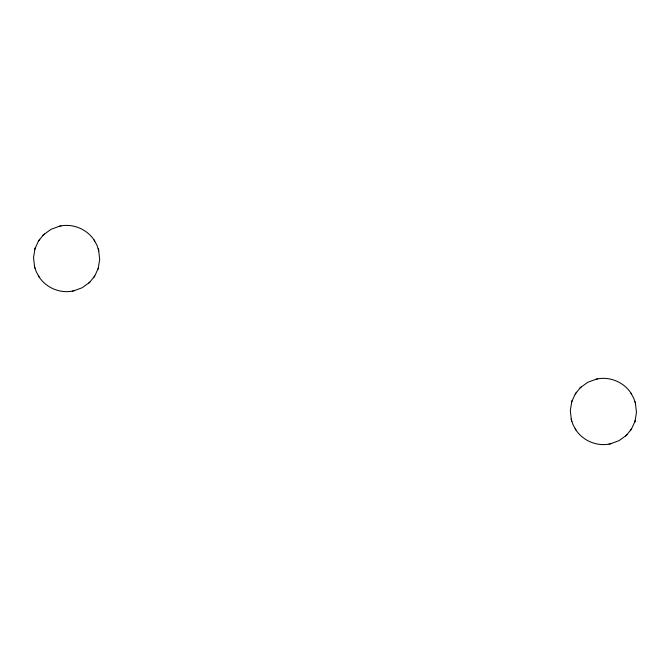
<?xml version="1.0" encoding="UTF-8"?>
<svg xmlns="http://www.w3.org/2000/svg" width="670" height="670" viewBox="0 0 670 670"><rect width="100%" height="100%" fill="white"/><g stroke="black" fill="none" stroke-linecap="round" stroke-linejoin="round"><path stroke-width="1" d="M34.957 248.863L33.525 257.665L34.597 266.936M98.264 268.193L99.696 259.391L98.616 250.119M571.736 401.807L570.304 410.609L571.384 419.881M635.043 421.137L636.475 412.335L635.403 403.064M35.116 248.361L38.466 241.083L43.349 234.986M89.872 282.07L94.755 275.973L98.105 268.695M571.895 401.305L575.245 394.027L580.128 387.93M626.651 435.014L631.534 428.917L634.884 421.639M34.698 249.675L35.368 247.548M97.854 269.507L98.515 267.372M571.485 402.628L572.146 400.493M634.632 422.452L635.302 420.325M38.466 241.083L38.919 240.404M39.237 239.927L39.672 239.265M94.302 276.643L94.755 275.973M575.245 394.027L575.697 393.357M576.016 392.871L576.46 392.21M631.081 429.596L631.534 428.917M93.54 277.79L93.984 277.129M630.328 430.735L630.763 430.073M43.818 234.534L50.987 229.333L59.563 226.184M73.65 290.872L82.226 287.723L89.403 282.522M580.597 387.478L587.774 382.277L596.35 379.128M610.437 443.816L619.013 440.667L626.182 435.467M42.813 235.497L44.329 234.031M88.892 283.025L90.4 281.551M579.6 388.449L581.108 386.975M625.671 435.969L627.187 434.503M60.576 225.983C73.214 223.462 86.966 229.241 94.043 240.002M39.178 277.053C46.247 287.815 60.007 293.594 72.636 291.073M597.364 378.927C609.993 376.406 623.753 382.185 630.822 392.947M575.957 429.998C583.034 440.76 596.786 446.538 609.424 444.017M59.203 226.259L60.903 225.916M72.318 291.14L74.01 290.797M595.99 379.203L597.682 378.86M609.097 444.084L610.797 443.741M631.207 393.533L633.828 398.424L635.612 403.843M571.167 419.102L572.959 424.52L575.58 429.411M94.42 240.589L97.041 245.48L98.833 250.898M34.388 266.158L36.172 271.576L38.793 276.467M630.453 392.394L631.584 394.111M575.195 428.833L576.326 430.55M93.674 239.45L94.805 241.166M38.416 275.889L39.547 277.606M635.043 401.74L635.244 402.503M571.535 420.442L571.745 421.204M98.255 248.796L98.465 249.558M34.756 267.498L34.957 268.26"/></g></svg>
